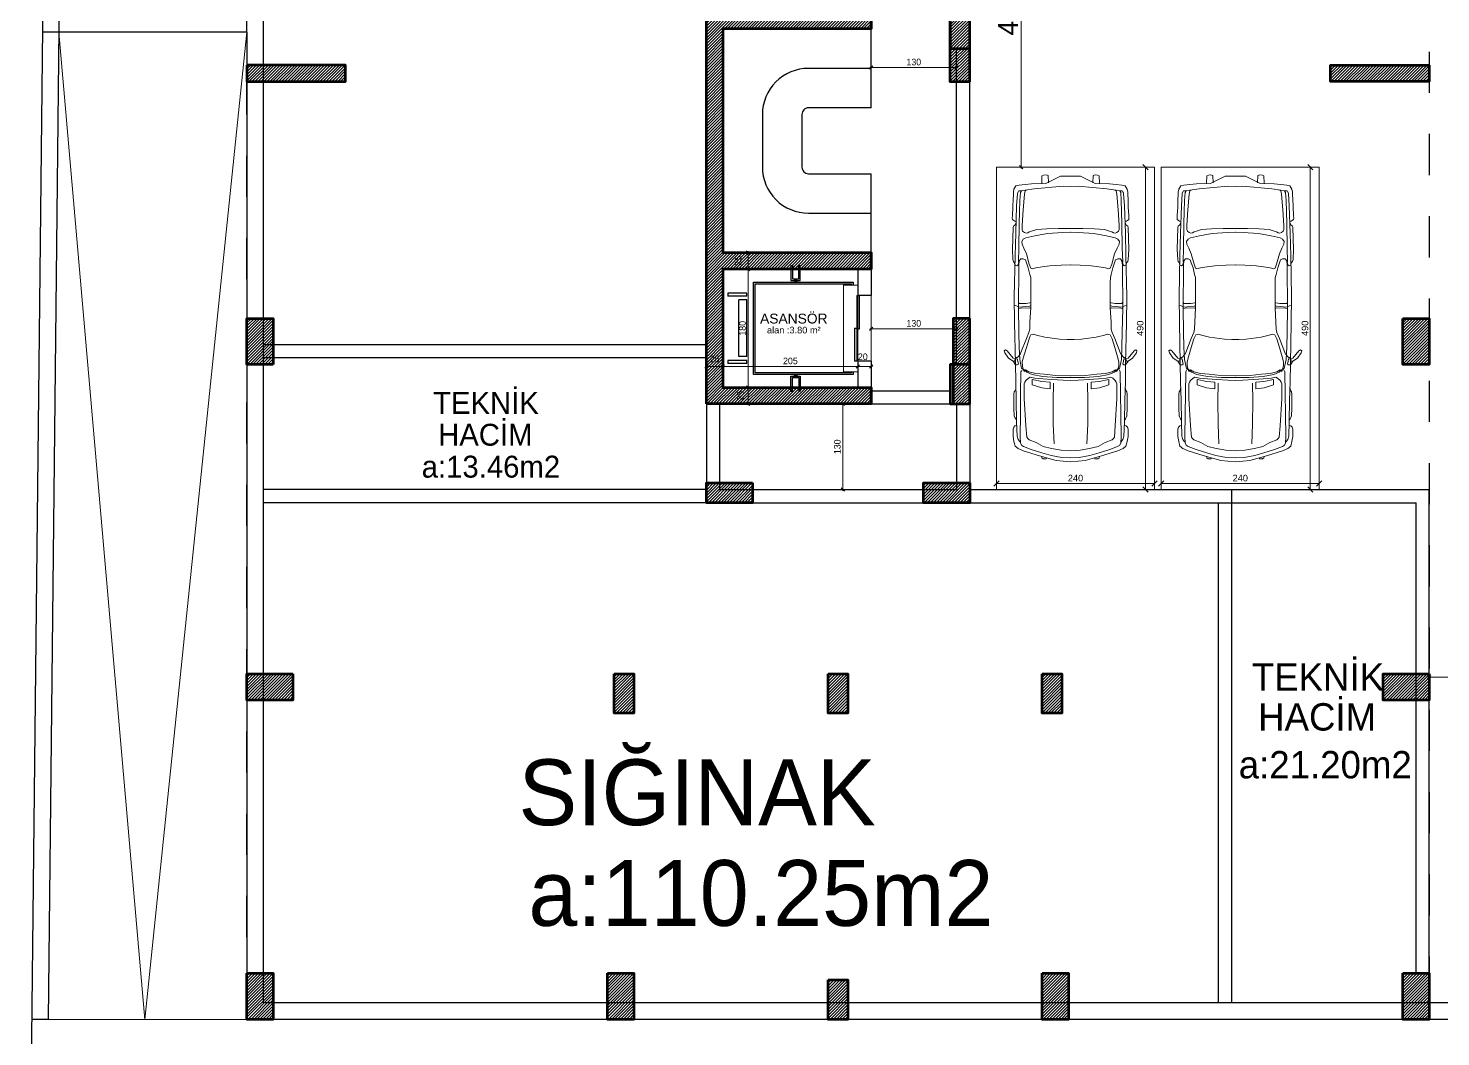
# Model space of a CAD drawing. Header units: centimetres. Extents: x 562865 to 1310255, y -148070 to 32737.
# Drawn here: x 639839 to 641984, y -26921 to -25388 of the extents above; entities that cross this region are included whole.
import ezdxf
from ezdxf.enums import TextEntityAlignment as Align

# ---------------------------------------------------------------- set-up
doc = ezdxf.new("R2010")
doc.units = ezdxf.units.CM
doc.header["$LTSCALE"] = 2.5
doc.linetypes.add('DASHED', pattern=[0.25, 0.125, -0.125])
doc.layers.get('0').update_dxf_attribs({"color": 86})
for name, color, linetype in [('alan', 7, 'Continuous'), ('MAKINA', 4, 'Continuous'), ('MERBAS', 231, 'Continuous'), ('MIMARI', 3, 'Continuous'), ('Oda', 7, 'Continuous'), ('TARAMA KOLON', 252, 'Continuous')]:
    doc.layers.add(name, color=color, linetype=linetype)
for name, color, linetype, lineweight in [('ARABA TEFRIS', 205, 'Continuous', 0), ('DUVAR', 4, 'Continuous', 30), ('duvar-kesim', 7, 'Continuous', 0), ('GÖRÜNÜŞLER', 96, 'Continuous', 25), ('ince', 30, 'Continuous', 15), ('iç ölçü', 106, 'Continuous', 18), ('kolon', 1, 'Continuous', 53), ('TEFRIS', 33, 'Continuous', 0), ('Z_YOL_ADI', 7, 'Continuous', 0)]:
    doc.layers.add(name, color=color, linetype=linetype, lineweight=lineweight)
doc.styles.add('10', font='', dxfattribs={"height": 10})
doc.styles.add('MAHALADI', font='arial.ttf')
doc.styles.add('PINAR', font='comic.ttf')
doc.styles.get('10').set_extended_font_data('Arial')
doc.dimstyles.new('DISOLCU', dxfattribs={"dimscale": 0, "dimtxt": 15, "dimasz": 8, "dimexe": 1.8, "dimexo": 0.625, "dimgap": 3, "dimtad": 1, "dimdec": 0, "dimrnd": 0.5, "dimzin": 0, "dimdsep": 46, "dimtxsty": '10', "dimblk": 'OBLIQUE', "dimcen": 0.9, "dimclrd": 256, "dimclre": 256, "dimclrt": 7, "dimadec": 0, "dimazin": 0, "dimtfac": 1, "dimtdec": 0, "dimtofl": 0, "dimtmove": 2, "dimatfit": 0, "dimfxl": 10, "dimfxlon": 1, "dimtolj": 1, "dimtzin": 0, "dimarcsym": 0})
doc.dimstyles.new('TEMİZ ÖLÇÜ', dxfattribs={"dimtxt": 10, "dimasz": 5, "dimexe": 1.8, "dimexo": 0.625, "dimgap": 3, "dimtad": 1, "dimdec": 0, "dimrnd": 0.5, "dimzin": 1, "dimdsep": 46, "dimtxsty": 'PINAR', "dimblk": 'OBLIQUE', "dimcen": 0.9, "dimdle": 2, "dimclrd": 256, "dimclre": 256, "dimclrt": 7, "dimadec": 0, "dimazin": 0, "dimtfac": 1, "dimtdec": 0, "dimtofl": 0, "dimtmove": 2, "dimatfit": 2, "dimfxl": 10, "dimfxlon": 1, "dimlwd": -1, "dimlwe": -1, "dimarcsym": 0})

# ---------------------------------------------------------------- blocks, each defined once
blk = doc.blocks.new('_Oblique')
at = {"color": 0, "linetype": 'ByBlock', "lineweight": -2}
blk.add_line((-0.5, -0.5), (0.5, 0.5), dxfattribs=at)
blk = doc.blocks.new('*D2700')
at = {"layer": 'Defpoints', "color": 0}
for p in [(641099, -25902.4), (641099, -25916.2), (641119, -25899.8)]:
    blk.add_point(p, dxfattribs=at)
at = {"layer": 'iç ölçü'}
for p, q in [((641121, -25902.4), (641097, -25902.4)), ((641099, -25912.4), (641099, -25900.6)), ((641119, -25900.5), (641119, -25904.2))]:
    blk.add_line(p, q, dxfattribs=at)
at = {"layer": 'iç ölçü', "linetype": 'ByBlock', "xscale": 5, "yscale": 5, "zscale": 5, "rotation": 180}
blk.add_blockref('_Oblique', (641099, -25902.4), dxfattribs=at)
at = {"layer": 'iç ölçü', "linetype": 'ByBlock', "xscale": 5, "yscale": 5, "zscale": 5}
blk.add_blockref('_Oblique', (641119, -25902.4), dxfattribs=at)
at = {"layer": 'iç ölçü', "color": 7, "insert": (641106.5, -25887.7), "char_height": 10, "attachment_point": 5, "style": 'PINAR'}
blk.add_mtext('20', dxfattribs=at)
blk = doc.blocks.new('*D2701')
at = {"layer": 'Defpoints', "color": 0}
for p in [(640894, -25878), (640894, -25902.4), (641099, -25916.2)]:
    blk.add_point(p, dxfattribs=at)
at = {"layer": 'iç ölçü'}
for p, q in [((640894, -25892.4), (640894, -25904.2)), ((641101, -25902.4), (640892, -25902.4)), ((641099, -25912.4), (641099, -25900.6))]:
    blk.add_line(p, q, dxfattribs=at)
at = {"layer": 'iç ölçü', "linetype": 'ByBlock', "xscale": 5, "yscale": 5, "zscale": 5, "rotation": 180}
blk.add_blockref('_Oblique', (640894, -25902.4), dxfattribs=at)
at = {"layer": 'iç ölçü', "linetype": 'ByBlock', "xscale": 5, "yscale": 5, "zscale": 5}
blk.add_blockref('_Oblique', (641099, -25902.4), dxfattribs=at)
at = {"layer": 'iç ölçü', "color": 7, "insert": (640996.5, -25894), "char_height": 10, "attachment_point": 5, "style": 'PINAR'}
blk.add_mtext('205', dxfattribs=at)
blk = doc.blocks.new('*D2702')
at = {"layer": 'Defpoints', "color": 0}
for p in [(640894, -25878), (640869, -25900), (640869, -25902.4)]:
    blk.add_point(p, dxfattribs=at)
at = {"layer": 'iç ölçü'}
for p, q in [((640894, -25892.4), (640894, -25904.2)), ((640896, -25902.4), (640867, -25902.4)), ((640869, -25900.6), (640869, -25904.2))]:
    blk.add_line(p, q, dxfattribs=at)
at = {"layer": 'iç ölçü', "linetype": 'ByBlock', "xscale": 5, "yscale": 5, "zscale": 5, "rotation": 180}
blk.add_blockref('_Oblique', (640869, -25902.4), dxfattribs=at)
at = {"layer": 'iç ölçü', "linetype": 'ByBlock', "xscale": 5, "yscale": 5, "zscale": 5}
blk.add_blockref('_Oblique', (640894, -25902.4), dxfattribs=at)
at = {"layer": 'iç ölçü', "color": 7, "insert": (640881.5, -25891), "char_height": 10, "attachment_point": 5, "style": 'PINAR'}
blk.add_mtext('25', dxfattribs=at)
blk = doc.blocks.new('*D2703')
at = {"layer": 'Defpoints', "color": 0}
for p in [(640925.5, -25934.4), (640932.3, -25934.4), (640925.5, -25959.4)]:
    blk.add_point(p, dxfattribs=at)
at = {"layer": 'iç ölçü'}
for p, q in [((640926.2, -25934.4), (640934.1, -25934.4)), ((640932.3, -25961.4), (640932.3, -25932.4)), ((640926.2, -25959.4), (640934.1, -25959.4))]:
    blk.add_line(p, q, dxfattribs=at)
at = {"layer": 'iç ölçü', "linetype": 'ByBlock', "xscale": 5, "yscale": 5, "zscale": 5}
for p, rotation in [((640932.3, -25934.4), 90), ((640932.3, -25959.4), 270)]:
    blk.add_blockref('_Oblique', p, dxfattribs=dict(at, rotation=rotation))
at = {"layer": 'iç ölçü', "color": 7, "insert": (640920.4, -25946.9), "char_height": 10, "attachment_point": 5, "rotation": 90, "style": 'PINAR'}
blk.add_mtext('25', dxfattribs=at)
blk = doc.blocks.new('*D2704')
at = {"layer": 'Defpoints', "color": 0}
for p in [(640928.1, -25754.4), (640932.3, -25754.4), (640925.5, -25934.4)]:
    blk.add_point(p, dxfattribs=at)
at = {"layer": 'iç ölçü'}
for p, q in [((640928.7, -25754.4), (640934.1, -25754.4)), ((640932.3, -25936.4), (640932.3, -25752.4)), ((640926.2, -25934.4), (640934.1, -25934.4))]:
    blk.add_line(p, q, dxfattribs=at)
at = {"layer": 'iç ölçü', "linetype": 'ByBlock', "xscale": 5, "yscale": 5, "zscale": 5}
for p, rotation in [((640932.3, -25754.4), 90), ((640932.3, -25934.4), 270)]:
    blk.add_blockref('_Oblique', p, dxfattribs=dict(at, rotation=rotation))
at = {"layer": 'iç ölçü', "color": 7, "insert": (640923.8, -25844.4), "char_height": 10, "attachment_point": 5, "rotation": 90, "style": 'PINAR'}
blk.add_mtext('180', dxfattribs=at)
blk = doc.blocks.new('*D2705')
at = {"layer": 'Defpoints', "color": 0}
for p in [(640928.1, -25729.4), (640932.3, -25729.4), (640928.1, -25754.4)]:
    blk.add_point(p, dxfattribs=at)
at = {"layer": 'iç ölçü'}
for p, q in [((640928.7, -25729.4), (640934.1, -25729.4)), ((640932.3, -25756.4), (640932.3, -25727.4)), ((640928.7, -25754.4), (640934.1, -25754.4))]:
    blk.add_line(p, q, dxfattribs=at)
at = {"layer": 'iç ölçü', "linetype": 'ByBlock', "xscale": 5, "yscale": 5, "zscale": 5}
for p, rotation in [((640932.3, -25729.4), 90), ((640932.3, -25754.4), 270)]:
    blk.add_blockref('_Oblique', p, dxfattribs=dict(at, rotation=rotation))
at = {"layer": 'iç ölçü', "color": 7, "insert": (640917.2, -25741.9), "char_height": 10, "attachment_point": 5, "rotation": 90, "style": 'PINAR'}
blk.add_mtext('25', dxfattribs=at)
blk = doc.blocks.new('*D2706')
at = {"layer": 'Defpoints', "color": 0}
for p in [(641119, -25844.4), (641249, -25844.4), (641249, -25845.3)]:
    blk.add_point(p, dxfattribs=at)
at = {"layer": 'iç ölçü'}
for p, q in [((641117, -25845.3), (641251, -25845.3)), ((641119, -25845), (641119, -25847.1)), ((641249, -25845), (641249, -25847.1))]:
    blk.add_line(p, q, dxfattribs=at)
at = {"layer": 'iç ölçü', "linetype": 'ByBlock', "xscale": 5, "yscale": 5, "zscale": 5, "rotation": 180}
blk.add_blockref('_Oblique', (641119, -25845.3), dxfattribs=at)
at = {"layer": 'iç ölçü', "linetype": 'ByBlock', "xscale": 5, "yscale": 5, "zscale": 5}
blk.add_blockref('_Oblique', (641249, -25845.3), dxfattribs=at)
at = {"layer": 'iç ölçü', "color": 7, "insert": (641184, -25836.9), "char_height": 10, "attachment_point": 5, "style": 'PINAR'}
blk.add_mtext('130', dxfattribs=at)
blk = doc.blocks.new('*D2707')
at = {"layer": 'Defpoints', "color": 0}
for p in [(641046.1, -25959.4), (641046.1, -26089.4), (641076.2, -26089.4)]:
    blk.add_point(p, dxfattribs=at)
at = {"layer": 'iç ölçü'}
for p, q in [((641071.2, -25959.4), (641078, -25959.4)), ((641076.2, -25957.4), (641076.2, -26091.4)), ((641071.2, -26089.4), (641078, -26089.4))]:
    blk.add_line(p, q, dxfattribs=at)
at = {"layer": 'iç ölçü', "linetype": 'ByBlock', "xscale": 5, "yscale": 5, "zscale": 5}
for p, rotation in [((641076.2, -25959.4), 90), ((641076.2, -26089.4), 270)]:
    blk.add_blockref('_Oblique', p, dxfattribs=dict(at, rotation=rotation))
at = {"layer": 'iç ölçü', "color": 7, "insert": (641067.8, -26024.4), "char_height": 10, "attachment_point": 5, "rotation": 90, "style": 'PINAR'}
blk.add_mtext('130', dxfattribs=at)
blk = doc.blocks.new('*D2709')
at = {"layer": 'Defpoints', "color": 0}
for p in [(641119, -25433.6), (641249, -25433.6), (641119, -25448.2)]:
    blk.add_point(p, dxfattribs=at)
at = {"layer": 'iç ölçü'}
for p, q in [((641119, -25443.2), (641119, -25450)), ((641249, -25443.2), (641249, -25450)), ((641251, -25448.2), (641117, -25448.2))]:
    blk.add_line(p, q, dxfattribs=at)
at = {"layer": 'iç ölçü', "linetype": 'ByBlock', "xscale": 5, "yscale": 5, "zscale": 5, "rotation": 180}
blk.add_blockref('_Oblique', (641119, -25448.2), dxfattribs=at)
at = {"layer": 'iç ölçü', "linetype": 'ByBlock', "xscale": 5, "yscale": 5, "zscale": 5}
blk.add_blockref('_Oblique', (641249, -25448.2), dxfattribs=at)
at = {"layer": 'iç ölçü', "color": 7, "insert": (641184, -25439.8), "char_height": 10, "attachment_point": 5, "style": 'PINAR'}
blk.add_mtext('130', dxfattribs=at)
blk = doc.blocks.new('*D3097')
at = {"layer": 'Defpoints', "color": 0}
for p in [(643110, -26374.6), (641967, -26420.6), (643110, -26439)]:
    blk.add_point(p, dxfattribs=at)
at = {"layer": 'iç ölçü'}
for p, q in [((641965, -26374.6), (643112, -26374.6)), ((641967, -26384.6), (641967, -26372.8)), ((643110, -26384.6), (643110, -26372.8))]:
    blk.add_line(p, q, dxfattribs=at)
at = {"layer": 'iç ölçü', "linetype": 'ByBlock', "xscale": 5, "yscale": 5, "zscale": 5, "rotation": 180}
blk.add_blockref('_Oblique', (641967, -26374.6), dxfattribs=at)
at = {"layer": 'iç ölçü', "linetype": 'ByBlock', "xscale": 5, "yscale": 5, "zscale": 5}
blk.add_blockref('_Oblique', (643110, -26374.6), dxfattribs=at)
at = {"layer": 'iç ölçü', "color": 7, "insert": (642618.7, -26355.3), "char_height": 30, "attachment_point": 5, "style": 'PINAR'}
blk.add_mtext('1143', dxfattribs=at)
blk = doc.blocks.new('SB')
at = {"layer": 'TARAMA KOLON'}
h = blk.add_hatch(dxfattribs=at)
h.set_pattern_fill('ANSI31', color=256, angle=7e-15)
h.paths.add_polyline_path([(655327.3, -25829.4), (655302.3, -25829.4), (655302.3, -25959.4), (655327.3, -25959.4)])
h.paths.add_polyline_path([(655437.3, -24424.1), (655477.3, -24424.1), (655477.3, -24494.1), (655437.3, -24494.1)])
h.paths.add_polyline_path([(655327.3, -25359.4), (655297.3, -25359.4), (655297.3, -25469.4), (655327.3, -25469.4)])
h.paths.add_polyline_path([(655327.3, -26079.4), (655327.3, -26109.4), (655257.3, -26109.4), (655257.3, -26079.4)])
h.paths.add_polyline_path([(654229.3, -24849.4), (654229.3, -24889.4), (654299.3, -24889.4), (654299.3, -24849.4)])
h.paths.add_polyline_path([(654269.3, -25899.4), (654229.3, -25899.4), (654229.3, -25829.4), (654269.3, -25829.4)])
h.paths.add_polyline_path([(654229.3, -25444.4), (654229.3, -25469.4), (654379.3, -25469.4), (654379.3, -25444.4)])
h.paths.add_polyline_path([(655112.3, -26369.4), (655142.3, -26369.4), (655142.3, -26429.4), (655112.3, -26429.4)])
h.paths.add_polyline_path([(654997.3, -26079.4), (654997.3, -26109.4), (654927.3, -26109.4), (654927.3, -26079.4)])
h.paths.add_polyline_path([(655437.3, -24889.4), (655467.3, -24889.4), (655467.3, -24829.4), (655437.3, -24829.4)])
h.paths.add_polyline_path([(655112.3, -26834.6), (655142.3, -26834.6), (655142.3, -26894.6), (655112.3, -26894.6)])
h.paths.add_polyline_path([(654787.3, -26369.4), (654817.3, -26369.4), (654817.3, -26429.4), (654787.3, -26429.4)])
h.paths.add_polyline_path([(655437.3, -26824.6), (655477.3, -26824.6), (655477.3, -26894.6), (655437.3, -26894.6)])
h.paths.add_polyline_path([(654299.3, -26369.4), (654299.3, -26409.4), (654229.3, -26409.4), (654229.3, -26369.4)])
h.paths.add_polyline_path([(654777.3, -26824.6), (654817.3, -26824.6), (654817.3, -26894.6), (654777.3, -26894.6)])
h.paths.add_polyline_path([(655437.3, -26369.4), (655467.3, -26369.4), (655467.3, -26429.4), (655437.3, -26429.4)])
h.paths.add_polyline_path([(655985.4, -25829.4), (656025.4, -25829.4), (656025.4, -25899.4), (655985.4, -25899.4)])
h.paths.add_polyline_path([(654927.3, -25959.4), (654927.3, -25359.4), (655177.3, -25359.4), (655177.3, -25389.4), (654952.3, -25389.4), (654952.3, -25729.4), (655177.3, -25729.4), (655177.3, -25754.4), (654952.3, -25754.4), (654952.3, -25934.4), (655177.3, -25934.4), (655177.3, -25959.4)])
h.paths.add_polyline_path([(654777.3, -24424.1), (654817.3, -24424.1), (654817.3, -24494.1), (654777.3, -24494.1)])
h.paths.add_polyline_path([(655985.4, -26824.6), (656025.4, -26824.6), (656025.4, -26894.6), (655985.4, -26894.6)])
h.paths.add_polyline_path([(654229.3, -24424.1), (654269.3, -24424.1), (654269.3, -24494.1), (654229.3, -24494.1)])
h.paths.add_polyline_path([(655107.3, -24424.1), (655147.3, -24424.1), (655147.3, -24494.1), (655107.3, -24494.1)])
h.paths.add_polyline_path([(655985.4, -24424.1), (656025.4, -24424.1), (656025.4, -24494.1), (655985.4, -24494.1)])
h.paths.add_polyline_path([(656025.4, -24849.4), (656025.4, -24889.4), (655955.4, -24889.4), (655955.4, -24849.4)])
h.paths.add_polyline_path([(654817.3, -24889.4), (654787.3, -24889.4), (654787.3, -24829.4), (654817.3, -24829.4)])
h.paths.add_polyline_path([(655114.8, -24849.4), (655139.8, -24849.4), (655139.8, -24999.4), (655114.8, -24999.4)])
h.paths.add_polyline_path([(656025.4, -26369.4), (656025.4, -26409.4), (655955.4, -26409.4), (655955.4, -26369.4)])
h.paths.add_polyline_path([(654229.3, -26824.6), (654269.3, -26824.6), (654269.3, -26894.6), (654229.3, -26894.6)])
h.paths.add_polyline_path([(656025.4, -25444.4), (656025.4, -25469.4), (655875.4, -25469.4), (655875.4, -25444.4)])
at = {"layer": 'kolon'}
for points in [[(654927.3, -25959.4), (654927.3, -25359.4), (655177.3, -25359.4), (655177.3, -25389.4), (654952.3, -25389.4), (654952.3, -25729.4), (655177.3, -25729.4), (655177.3, -25754.4), (654952.3, -25754.4), (654952.3, -25934.4), (655177.3, -25934.4), (655177.3, -25959.4)], [(655327.3, -25359.4), (655297.3, -25359.4), (655297.3, -25469.4), (655327.3, -25469.4)], [(654229.3, -25444.4), (654229.3, -25469.4), (654379.3, -25469.4), (654379.3, -25444.4)], [(656025.4, -25444.4), (656025.4, -25469.4), (655875.4, -25469.4), (655875.4, -25444.4)], [(654269.3, -25899.4), (654229.3, -25899.4), (654229.3, -25829.4), (654269.3, -25829.4)], [(655327.3, -25829.4), (655302.3, -25829.4), (655302.3, -25959.4), (655327.3, -25959.4)], [(655985.4, -25829.4), (656025.4, -25829.4), (656025.4, -25899.4), (655985.4, -25899.4)], [(654997.3, -26079.4), (654997.3, -26109.4), (654927.3, -26109.4), (654927.3, -26079.4)], [(655327.3, -26079.4), (655327.3, -26109.4), (655257.3, -26109.4), (655257.3, -26079.4)], [(654299.3, -26369.4), (654299.3, -26409.4), (654229.3, -26409.4), (654229.3, -26369.4)], [(654787.3, -26369.4), (654817.3, -26369.4), (654817.3, -26429.4), (654787.3, -26429.4)], [(655112.3, -26369.4), (655142.3, -26369.4), (655142.3, -26429.4), (655112.3, -26429.4)], [(655437.3, -26369.4), (655467.3, -26369.4), (655467.3, -26429.4), (655437.3, -26429.4)], [(656025.4, -26369.4), (656025.4, -26409.4), (655955.4, -26409.4), (655955.4, -26369.4)], [(654229.3, -26824.6), (654269.3, -26824.6), (654269.3, -26894.6), (654229.3, -26894.6)], [(654777.3, -26824.6), (654817.3, -26824.6), (654817.3, -26894.6), (654777.3, -26894.6)], [(655112.3, -26834.6), (655142.3, -26834.6), (655142.3, -26894.6), (655112.3, -26894.6)], [(655437.3, -26824.6), (655477.3, -26824.6), (655477.3, -26894.6), (655437.3, -26894.6)], [(655985.4, -26824.6), (656025.4, -26824.6), (656025.4, -26894.6), (655985.4, -26894.6)]]:
    blk.add_lwpolyline(points, close=True, dxfattribs=at)
blk = doc.blocks.new('Car-P-2')
for p, q in [((158.5, 197.5), (153.8, 190.5)), ((166.2, 203.2), (158.5, 197.5)), ((158.5, 190.5), (169.4, 199.6)), ((169.6, 204), (166.2, 203.2)), ((169.4, 199.6), (170.9, 202.2)), ((170.9, 202.2), (169.6, 204)), ((9.8, 150.4), (17.5, 175)), ((17.5, 175), (20.9, 183)), ((19.4, 162.8), (24.3, 174.7)), ((20.9, 183), (24.8, 187.4)), ((24.3, 174.7), (26.3, 177.8)), ((24.8, 187.4), (31.5, 189.2)), ((26.3, 177.8), (29.7, 179.4)), ((29.7, 179.4), (38.5, 179.9)), ((32.6, 181.2), (31.3, 180.2)), ((31.5, 189.2), (39.3, 190.5)), ((34.6, 182.8), (32.6, 181.2)), ((39.6, 184.3), (34.6, 182.8)), ((38.5, 179.9), (74.2, 179.4)), ((39.3, 190.5), (50.6, 190.5)), ((61.8, 185.1), (39.6, 184.3)), ((50.6, 190.5), (53.7, 189.5)), ((53.7, 189.5), (55.3, 187.7)), ((55.3, 187.7), (56.1, 185.4)), ((55.3, 171.1), (97.2, 173.7)), ((94.4, 185.6), (61.8, 185.1)), ((66.2, 186.4), (64.6, 185.4)), ((68.3, 187.7), (66.2, 186.4)), ((70.8, 188.7), (68.3, 187.7)), ((82.5, 189.2), (70.8, 188.7)), ((74.2, 179.4), (103.4, 179.1)), ((95.4, 189.2), (82.5, 189.2)), ((122.4, 186.4), (94.4, 185.6)), ((103.4, 189.2), (95.4, 189.2)), ((97.2, 173.7), (119.5, 173.7)), ((107.1, 188.7), (103.4, 189.2)), ((103.4, 179.1), (137.7, 178.6)), ((110.2, 186.4), (107.1, 188.7)), ((112.8, 186.4), (110.2, 186.4)), ((119.5, 173.7), (121.8, 172.7)), ((121.8, 172.7), (124.4, 171.1)), ((150.4, 186.9), (122.4, 186.4)), ((136.9, 169.8), (141.5, 174.7)), ((137.7, 178.6), (139.3, 177.8)), ((138.3, 173.7), (143.2, 175.5)), ((140.5, 171.4), (138.3, 173.7)), ((139.3, 177.8), (139.6, 176.8)), ((141.1, 176.8), (143.2, 175.5)), ((141.5, 174.7), (142.7, 177.6)), ((142.7, 177.6), (156.1, 180.4)), ((143.2, 175.5), (146.6, 176.3)), ((146.6, 176.3), (152, 176.5)), ((148.4, 186.9), (148.1, 184.1)), ((148.1, 184.1), (149.1, 182.5)), ((153.8, 190.5), (148.4, 186.9)), ((149.1, 182.5), (153.6, 183.5)), ((212.1, 188.2), (150.4, 186.9)), ((152, 176.5), (156.9, 175.5)), ((153.6, 188.2), (153.8, 190.5)), ((155.1, 187.4), (153.6, 188.2)), ((153.6, 183.5), (157.2, 184.1)), ((157.2, 187.9), (155.1, 187.4)), ((156.1, 180.4), (175.1, 181.2)), ((156.9, 175.5), (174.3, 170.3)), ((157.2, 187.9), (158.5, 190.5)), ((157.2, 184.1), (157.2, 187.9)), ((159.3, 184.3), (159.5, 186.6)), ((160.8, 182.5), (159.3, 184.3)), ((163.7, 180.4), (160.8, 182.5)), ((164.2, 179.4), (163.7, 180.4)), ((167, 178.6), (164.2, 179.4)), ((188.3, 170.3), (167, 178.6)), ((175.1, 181.2), (197.8, 181.7)), ((197.8, 181.7), (233.7, 182.5)), ((251.9, 188.7), (212.1, 188.2)), ((233.7, 182.5), (243, 182.5)), ((233.7, 181.7), (234.2, 179.4)), ((234.2, 179.4), (234.8, 165.9)), ((236.6, 183), (235.8, 181.7)), ((235.8, 181.7), (237.3, 165.7)), ((238.9, 188.2), (236.6, 183)), ((243, 182), (241.2, 181.2)), ((241.2, 181.2), (241.2, 170.8)), ((243, 182.5), (288.6, 182)), ((314, 187.4), (251.9, 188.7)), ((288.6, 182), (299.8, 182)), ((298.7, 184.8), (299.3, 186.9)), ((300.3, 183), (298.7, 184.8)), ((299.8, 182), (306, 181.2)), ((303.7, 188.7), (300.3, 187.4)), ((302.6, 182.5), (300.3, 183)), ((306, 181.2), (302.6, 182.5)), ((305.2, 190), (303.7, 188.7)), ((304.7, 182.5), (326.2, 181.7)), ((308.1, 190.8), (305.2, 190)), ((306, 181.2), (309.1, 178.9)), ((309.4, 175), (307.6, 171.6)), ((323.6, 191.6), (308.1, 190.8)), ((309.1, 178.9), (309.4, 175)), ((348.2, 186.4), (314, 187.4)), ((317.1, 170.1), (325.3, 174)), ((356.7, 190.5), (323.6, 191.6)), ((325.3, 174), (331.6, 176.8)), ((363.2, 181.2), (326.2, 181.7)), ((331.6, 176.8), (335.5, 177.3)), ((335.5, 177.3), (339.4, 175)), ((339.4, 175), (341.2, 171.1)), ((389.9, 185.1), (348.2, 186.4)), ((348.2, 170.8), (349.2, 173.4)), ((349.2, 173.4), (351.5, 176)), ((351.5, 176), (354.1, 176.8)), ((354.1, 176.8), (359.8, 176.8)), ((359.1, 190), (356.7, 190.5)), ((360.9, 187.4), (359.1, 190)), ((359.8, 176.8), (383.9, 175.2)), ((363.5, 186.4), (360.9, 187.4)), ((380.6, 180.7), (363.2, 181.2)), ((366.3, 187.9), (365.8, 186.6)), ((367.4, 189.5), (366.3, 187.9)), ((369.2, 191.6), (367.4, 189.5)), ((371.2, 191.8), (369.2, 191.6)), ((375.1, 191.6), (371.2, 191.8)), ((387.7, 190.8), (375.1, 191.6)), ((397.8, 180.2), (380.6, 180.7)), ((383.9, 175.2), (407.3, 173.4)), ((401.1, 190.5), (387.7, 190.8)), ((408.8, 183.8), (389.9, 185.1)), ((410.1, 179.4), (397.8, 180.2)), ((405.7, 190), (401.1, 190.5)), ((410.4, 190), (405.7, 190)), ((407.3, 173.4), (412.4, 172.4)), ((408.8, 183.8), (412.4, 181.7)), ((411.2, 183), (408.8, 183.8)), ((412.7, 177.8), (410.1, 179.4)), ((415, 189.2), (410.4, 190)), ((412.4, 181.7), (412.7, 179.1)), ((412.4, 172.4), (413.5, 170.8)), ((413.7, 172.4), (412.7, 179.1)), ((415.6, 158.4), (413.7, 172.4)), ((420, 186.1), (415, 189.2)), ((421.3, 181.2), (420, 186.1)), ((422.3, 172.4), (421.3, 181.2)), ((423.1, 162.3), (422.3, 172.4)), ((3, 125.2), (9.8, 150.4)), ((14.7, 146.7), (19.4, 162.8)), ((24.3, 144.9), (30.2, 155.5)), ((30.2, 155.5), (34.1, 166.2)), ((34.1, 166.2), (36.2, 168.2)), ((36.2, 168.2), (38.5, 169.8)), ((38.5, 169.8), (55.3, 171.1)), ((117.9, 161.3), (113, 147)), ((126, 161.3), (117.9, 161.3)), ((122.9, 146.7), (126, 161.3)), ((124.4, 171.1), (127.8, 167.2)), ((128.1, 157.4), (126.8, 145.4)), ((127.8, 167.2), (129.6, 164.6)), ((129.6, 164.6), (128.1, 157.4)), ((130.4, 145.7), (133.5, 161.5)), ((133.5, 161.5), (136.9, 169.8)), ((133.8, 143.1), (135, 156.1)), ((135, 156.1), (137.4, 166.4)), ((137.4, 166.4), (140.5, 171.4)), ((174.3, 170.3), (187.8, 166.2)), ((187.8, 166.2), (190.6, 164.9)), ((197.1, 166.4), (188.3, 170.3)), ((193.4, 154.8), (190.3, 142.3)), ((190.6, 164.9), (194, 163.3)), ((195, 159.4), (193.4, 154.8)), ((194, 163.3), (195, 159.4)), ((202.5, 165.1), (197.1, 166.4)), ((213.1, 164.9), (202.5, 165.1)), ((234.8, 163.6), (213.1, 164.9)), ((234.5, 164.9), (234.2, 164.1)), ((234.8, 165.9), (234.5, 164.9)), ((259.1, 163.6), (234.8, 163.6)), ((237.3, 165.7), (238.6, 163.8)), ((241.2, 170.8), (242.3, 164.9)), ((242.3, 164.9), (243, 163.6)), ((273.1, 163.6), (259.1, 163.6)), ((280.9, 163.8), (273.1, 163.6)), ((285.5, 165.1), (280.9, 163.8)), ((295.4, 167.5), (285.5, 165.1)), ((294.3, 161.5), (294.9, 163.6)), ((295.4, 156.1), (294.3, 161.5)), ((294.9, 163.6), (301.1, 165.9)), ((303.2, 170.1), (295.4, 167.5)), ((297.2, 146.2), (295.4, 156.1)), ((301.1, 165.9), (317.1, 170.1)), ((307.6, 171.6), (303.2, 170.1)), ((341.2, 171.1), (344.3, 157.6)), ((344.3, 157.6), (347.9, 138.4)), ((348.7, 168.2), (348.2, 170.8)), ((350.3, 165.9), (348.7, 168.2)), ((351.5, 162.3), (350.3, 165.9)), ((353.6, 154.5), (351.5, 162.3)), ((354.7, 139.5), (353.6, 154.5)), ((419.7, 114.6), (415.6, 158.4)), ((423.6, 140.8), (423.1, 162.3)), ((5.1, 144.7), (6.7, 146.7)), ((5.1, 142.8), (5.1, 144.7)), ((5.1, 140.3), (5.1, 142.8)), ((6.7, 139.5), (5.1, 140.3)), ((6.7, 146.7), (8.7, 147)), ((7.2, 116.4), (10.3, 132.7)), ((10.3, 132.7), (14.7, 146.7)), ((18.6, 117.7), (20.9, 132.2)), ((20.9, 132.2), (24.3, 144.9)), ((58.1, 129.4), (28.2, 128.1)), ((93.3, 129.6), (58.1, 129.4)), ((120.5, 129.1), (93.3, 129.6)), ((113, 147), (111.5, 134.3)), ((111.5, 134.3), (121.6, 134.3)), ((121.6, 134.3), (122.9, 146.7)), ((125.7, 131.4), (124.7, 114.6)), ((126.8, 145.4), (125.7, 131.4)), ((128.8, 124.2), (130.4, 145.7)), ((132.2, 125.7), (133.8, 143.1)), ((190.3, 142.3), (187.2, 119.8)), ((298.7, 134.6), (297.2, 146.2)), ((299.5, 117.7), (298.7, 134.6)), ((347.9, 138.4), (349.2, 115.1)), ((355.4, 121.6), (354.7, 139.5)), ((434.7, 118.5), (423.6, 140.8)), ((424.4, 147), (435.2, 146.7)), ((436, 137.4), (424.6, 136.9)), ((435.2, 146.7), (436.3, 144.1)), ((436.8, 140.5), (436, 137.4)), ((436.3, 144.1), (436.8, 140.5)), ((1, 103.2), (1.7, 114.6)), ((1.7, 114.6), (3, 125.2)), ((6.7, 103.2), (7.2, 116.4)), ((17.5, 103.7), (18.6, 117.7)), ((124.7, 114.6), (124.4, 103.2)), ((128.8, 102.9), (128.8, 124.2)), ((131.4, 102.9), (132.2, 125.7)), ((187.2, 119.8), (186.7, 108.6)), ((186.7, 108.6), (186.7, 102.9)), ((300.3, 102.9), (299.5, 117.7)), ((349.2, 115.1), (349.7, 102.9)), ((355.4, 102.9), (355.4, 121.6)), ((419.2, 103.2), (419.7, 114.6)), ((435, 102.9), (434.7, 118.5)), ((1, 103.2), (1.7, 91.8)), ((1.7, 91.8), (3, 81.2)), ((6.7, 103.2), (7.2, 90)), ((7.2, 90), (10.3, 73.7)), ((17.5, 103.7), (18.6, 88.7)), ((18.6, 88.7), (20.9, 74.2)), ((124.7, 91.8), (124.4, 103.2)), ((125.7, 74.9), (124.7, 91.8)), ((128.8, 103.5), (128.8, 82.2)), ((131.4, 103.5), (132.2, 80.6)), ((186.7, 97.8), (186.7, 103.5)), ((187.2, 86.6), (186.7, 97.8)), ((190.3, 64.1), (187.2, 86.6)), ((299.5, 88.7), (298.7, 71.8)), ((300.3, 103.5), (299.5, 88.7)), ((347.9, 67.9), (349.2, 91.3)), ((349.2, 91.3), (349.7, 103.5)), ((355.4, 103.5), (355.4, 84.8)), ((419.7, 91.8), (415.6, 48)), ((419.2, 103.2), (419.7, 91.8)), ((434.7, 87.9), (423.6, 65.6)), ((435, 103.5), (434.7, 87.9)), ((3, 81.2), (9.8, 56)), ((6.7, 66.9), (5.1, 66.1)), ((5.1, 66.1), (5.1, 63.5)), ((10.3, 73.7), (14.7, 59.7)), ((20.9, 74.2), (24.3, 61.5)), ((58.1, 77), (28.2, 78.3)), ((93.3, 76.8), (58.1, 77)), ((120.5, 77.3), (93.3, 76.8)), ((111.5, 72.1), (121.6, 72.1)), ((113, 59.4), (111.5, 72.1)), ((121.6, 72.1), (122.9, 59.7)), ((126.8, 61), (125.7, 74.9)), ((128.8, 82.2), (130.4, 60.7)), ((132.2, 80.6), (133.8, 63.3)), ((298.7, 71.8), (297.2, 60.2)), ((344.3, 48.8), (347.9, 67.9)), ((354.7, 66.9), (353.6, 51.9)), ((355.4, 84.8), (354.7, 66.9)), ((423.6, 65.6), (423.1, 44.1)), ((436, 69), (424.6, 69.5)), ((436.8, 65.9), (436, 69)), ((436.3, 62.2), (436.8, 65.9)), ((5.1, 63.5), (5.1, 61.7)), ((5.1, 61.7), (6.7, 59.7)), ((6.7, 59.7), (8.7, 59.4)), ((9.8, 56), (17.5, 31.4)), ((14.7, 59.7), (19.4, 43.6)), ((19.4, 43.6), (24.3, 31.7)), ((24.3, 61.5), (30.2, 50.8)), ((30.2, 50.8), (34.1, 40.2)), ((117.9, 45.1), (113, 59.4)), ((126, 45.1), (117.9, 45.1)), ((122.9, 59.7), (126, 45.1)), ((128.1, 49), (126.8, 61)), ((129.6, 41.8), (128.1, 49)), ((130.4, 60.7), (133.5, 44.9)), ((133.5, 44.9), (136.9, 36.6)), ((133.8, 63.3), (135, 50.3)), ((135, 50.3), (137.4, 40)), ((193.4, 51.6), (190.3, 64.1)), ((190.6, 41.5), (194, 43.1)), ((195, 47), (193.4, 51.6)), ((194, 43.1), (195, 47)), ((295.4, 50.3), (294.3, 44.9)), ((294.3, 44.9), (294.9, 42.8)), ((297.2, 60.2), (295.4, 50.3)), ((341.2, 35.3), (344.3, 48.8)), ((351.5, 44.1), (350.3, 40.5)), ((353.6, 51.9), (351.5, 44.1)), ((415.6, 48), (413.7, 34)), ((423.1, 44.1), (422.3, 34)), ((424.4, 59.4), (435.2, 59.7)), ((435.2, 59.7), (436.3, 62.2)), ((17.5, 31.4), (20.9, 23.4)), ((20.9, 23.4), (24.8, 19)), ((24.3, 31.7), (26.3, 28.6)), ((26.3, 28.6), (29.7, 27)), ((29.7, 27), (38.5, 26.5)), ((32.6, 25.2), (31.3, 26.2)), ((34.6, 23.6), (32.6, 25.2)), ((34.1, 40.2), (36.2, 38.1)), ((39.6, 22.1), (34.6, 23.6)), ((36.2, 38.1), (38.5, 36.6)), ((38.5, 36.6), (55.3, 35.3)), ((38.5, 26.5), (74.2, 27)), ((61.8, 21.3), (39.6, 22.1)), ((55.3, 35.3), (97.2, 32.7)), ((74.2, 27), (103.4, 27.3)), ((97.2, 32.7), (119.5, 32.7)), ((103.4, 27.3), (137.7, 27.8)), ((119.5, 32.7), (121.8, 33.7)), ((121.8, 33.7), (124.4, 35.3)), ((124.4, 35.3), (127.8, 39.2)), ((127.8, 39.2), (129.6, 41.8)), ((136.9, 36.6), (141.5, 31.7)), ((137.4, 40), (140.5, 35)), ((137.7, 27.8), (139.3, 28.6)), ((140.5, 35), (138.3, 32.7)), ((138.3, 32.7), (143.2, 30.9)), ((139.3, 28.6), (139.6, 29.6)), ((141.1, 29.6), (143.2, 30.9)), ((141.5, 31.7), (142.7, 28.8)), ((142.7, 28.8), (156.1, 26)), ((143.2, 30.9), (146.6, 30.1)), ((146.6, 30.1), (152, 29.9)), ((148.1, 22.3), (149.1, 23.9)), ((148.4, 19.5), (148.1, 22.3)), ((149.1, 23.9), (153.6, 22.9)), ((152, 29.9), (156.9, 30.9)), ((153.6, 22.9), (157.2, 22.3)), ((156.1, 26), (175.1, 25.2)), ((156.9, 30.9), (174.3, 36.1)), ((157.2, 22.3), (157.2, 18.4)), ((160.8, 23.9), (159.3, 22.1)), ((159.3, 22.1), (159.5, 19.7)), ((163.7, 26), (160.8, 23.9)), ((164.2, 27), (163.7, 26)), ((167, 27.8), (164.2, 27)), ((188.3, 36.1), (167, 27.8)), ((174.3, 36.1), (187.8, 40.2)), ((175.1, 25.2), (197.8, 24.7)), ((187.8, 40.2), (190.6, 41.5)), ((197.1, 40), (188.3, 36.1)), ((202.5, 41.3), (197.1, 40)), ((197.8, 24.7), (233.7, 23.9)), ((213.1, 41.5), (202.5, 41.3)), ((234.8, 42.8), (213.1, 41.5)), ((233.7, 24.7), (234.2, 27)), ((233.7, 23.9), (243, 23.9)), ((234.5, 41.5), (234.2, 42.3)), ((234.2, 27), (234.8, 40.5)), ((234.8, 40.5), (234.5, 41.5)), ((259.1, 42.8), (234.8, 42.8)), ((235.8, 24.7), (237.3, 40.7)), ((236.6, 23.4), (235.8, 24.7)), ((238.9, 18.2), (236.6, 23.4)), ((237.3, 40.7), (238.6, 42.6)), ((241.2, 35.6), (242.3, 41.5)), ((241.2, 25.2), (241.2, 35.6)), ((243, 24.4), (241.2, 25.2)), ((242.3, 41.5), (243, 42.8)), ((243, 23.9), (288.6, 24.4)), ((273.1, 42.8), (259.1, 42.8)), ((280.9, 42.6), (273.1, 42.8)), ((285.5, 41.3), (280.9, 42.6)), ((295.4, 38.9), (285.5, 41.3)), ((288.6, 24.4), (299.8, 24.4)), ((294.9, 42.8), (301.1, 40.5)), ((303.2, 36.3), (295.4, 38.9)), ((300.3, 23.4), (298.7, 21.6)), ((298.7, 21.6), (299.3, 19.5)), ((299.8, 24.4), (306, 25.2)), ((302.6, 23.9), (300.3, 23.4)), ((301.1, 40.5), (317.1, 36.3)), ((306, 25.2), (302.6, 23.9)), ((307.6, 34.8), (303.2, 36.3)), ((304.7, 23.9), (326.2, 24.7)), ((306, 25.2), (309.1, 27.5)), ((309.4, 31.4), (307.6, 34.8)), ((309.1, 27.5), (309.4, 31.4)), ((317.1, 36.3), (325.3, 32.4)), ((325.3, 32.4), (331.6, 29.6)), ((363.2, 25.2), (326.2, 24.7)), ((331.6, 29.6), (335.5, 29.1)), ((335.5, 29.1), (339.4, 31.4)), ((339.4, 31.4), (341.2, 35.3)), ((348.7, 38.1), (348.2, 35.6)), ((348.2, 35.6), (349.2, 33)), ((350.3, 40.5), (348.7, 38.1)), ((349.2, 33), (351.5, 30.4)), ((351.5, 30.4), (354.1, 29.6)), ((354.1, 29.6), (359.8, 29.6)), ((359.8, 29.6), (383.9, 31.1)), ((380.6, 25.7), (363.2, 25.2)), ((397.8, 26.2), (380.6, 25.7)), ((383.9, 31.1), (407.3, 33)), ((408.8, 22.6), (389.9, 21.3)), ((410.1, 27), (397.8, 26.2)), ((407.3, 33), (412.4, 34)), ((408.8, 22.6), (412.4, 24.7)), ((411.2, 23.4), (408.8, 22.6)), ((412.7, 28.6), (410.1, 27)), ((412.4, 34), (413.5, 35.6)), ((412.4, 24.7), (412.7, 27.3)), ((413.7, 34), (412.7, 27.3)), ((421.3, 25.2), (420, 20.3)), ((422.3, 34), (421.3, 25.2)), ((24.8, 19), (31.5, 17.2)), ((31.5, 17.2), (39.3, 15.9)), ((39.3, 15.9), (50.6, 15.9)), ((50.6, 15.9), (53.7, 16.9)), ((53.7, 16.9), (55.3, 18.7)), ((55.3, 18.7), (56.1, 21)), ((94.4, 20.8), (61.8, 21.3)), ((66.2, 20), (64.6, 21)), ((68.3, 18.7), (66.2, 20)), ((70.8, 17.7), (68.3, 18.7)), ((82.5, 17.2), (70.8, 17.7)), ((95.4, 17.2), (82.5, 17.2)), ((122.4, 20), (94.4, 20.8)), ((103.4, 17.2), (95.4, 17.2)), ((107.1, 17.7), (103.4, 17.2)), ((110.2, 20), (107.1, 17.7)), ((112.8, 20), (110.2, 20)), ((150.4, 19.5), (122.4, 20)), ((153.8, 15.9), (148.4, 19.5)), ((212.1, 18.2), (150.4, 19.5)), ((155.1, 19), (153.6, 18.2)), ((153.6, 18.2), (153.8, 15.9)), ((158.5, 8.9), (153.8, 15.9)), ((157.2, 18.4), (155.1, 19)), ((157.2, 18.4), (158.5, 15.9)), ((158.5, 15.9), (169.4, 6.8)), ((166.2, 3.2), (158.5, 8.9)), ((169.6, 2.4), (166.2, 3.2)), ((169.4, 6.8), (170.9, 4.2)), ((170.9, 4.2), (169.6, 2.4)), ((251.9, 17.7), (212.1, 18.2)), ((314, 19), (251.9, 17.7)), ((303.7, 17.7), (300.3, 19)), ((305.2, 16.4), (303.7, 17.7)), ((308.1, 15.6), (305.2, 16.4)), ((323.6, 14.8), (308.1, 15.6)), ((348.2, 20), (314, 19)), ((356.7, 15.9), (323.6, 14.8)), ((389.9, 21.3), (348.2, 20)), ((359.1, 16.4), (356.7, 15.9)), ((360.9, 19), (359.1, 16.4)), ((363.5, 20), (360.9, 19)), ((366.3, 18.4), (365.8, 19.7)), ((367.4, 16.9), (366.3, 18.4)), ((369.2, 14.8), (367.4, 16.9)), ((371.2, 14.6), (369.2, 14.8)), ((375.1, 14.8), (371.2, 14.6)), ((387.7, 15.6), (375.1, 14.8)), ((401.1, 15.9), (387.7, 15.6)), ((405.7, 16.4), (401.1, 15.9)), ((410.4, 16.4), (405.7, 16.4)), ((415, 17.2), (410.4, 16.4)), ((420, 20.3), (415, 17.2))]:
    blk.add_line(p, q)
blk = doc.blocks.new('*D3048')
at = {"layer": 'Defpoints', "color": 0}
for p in [(244, 494), (230.4, 4), (244, 4)]:
    blk.add_point(p, dxfattribs=at)
at = {"layer": 'TEFRIS', "lineweight": -2}
for p, q in [((240.4, 494), (228.6, 494)), ((230.4, 494), (230.4, 4)), ((240.4, 4), (228.6, 4))]:
    blk.add_line(p, q, dxfattribs=at)
at = {"layer": 'TEFRIS', "linetype": 'ByBlock', "lineweight": -2, "xscale": 8, "yscale": 8, "zscale": 8}
for p, rotation in [((230.4, 494), 90), ((230.4, 4), 270)]:
    blk.add_blockref('_Oblique', p, dxfattribs=dict(at, rotation=rotation))
at = {"layer": 'TEFRIS', "color": 7, "insert": (222.3, 249), "char_height": 10, "attachment_point": 5, "rotation": 90, "style": '10'}
blk.add_mtext('\\A1;490', dxfattribs=at)
blk = doc.blocks.new('*D3049')
at = {"layer": 'Defpoints', "color": 0}
for p in [(4, 11.4), (244, 13.2), (244, 11.4)]:
    blk.add_point(p, dxfattribs=at)
at = {"layer": 'TEFRIS', "lineweight": -2}
for p, q in [((4, 12), (4, 15)), ((4, 13.2), (244, 13.2)), ((244, 12), (244, 15))]:
    blk.add_line(p, q, dxfattribs=at)
at = {"layer": 'TEFRIS', "linetype": 'ByBlock', "lineweight": -2, "xscale": 8, "yscale": 8, "zscale": 8, "rotation": 180}
blk.add_blockref('_Oblique', (4, 13.2), dxfattribs=at)
at = {"layer": 'TEFRIS', "linetype": 'ByBlock', "lineweight": -2, "xscale": 8, "yscale": 8, "zscale": 8}
blk.add_blockref('_Oblique', (244, 13.2), dxfattribs=at)
at = {"layer": 'TEFRIS', "color": 7, "insert": (124, 21.3), "char_height": 10, "attachment_point": 5, "style": '10'}
blk.add_mtext('\\A1;240', dxfattribs=at)
blk = doc.blocks.new('*D3409')
at = {"layer": 'Defpoints', "color": 0}
for p in [(641361.6, -25132.3), (641346.9, -25599.4), (641361.6, -25599.4)]:
    blk.add_point(p, dxfattribs=at)
at = {"layer": 'iç ölçü'}
for p, q in [((641356.9, -25132.3), (641345.1, -25132.3)), ((641346.9, -25130.3), (641346.9, -25601.4)), ((641356.9, -25599.4), (641345.1, -25599.4))]:
    blk.add_line(p, q, dxfattribs=at)
at = {"layer": 'iç ölçü', "linetype": 'ByBlock', "xscale": 5, "yscale": 5, "zscale": 5}
for p, rotation in [((641346.9, -25132.3), 90), ((641346.9, -25599.4), 270)]:
    blk.add_blockref('_Oblique', p, dxfattribs=dict(at, rotation=rotation))
at = {"layer": 'iç ölçü', "color": 7, "insert": (641327.3, -25365.9), "char_height": 30, "attachment_point": 5, "rotation": 90, "style": 'PINAR'}
blk.add_mtext('467', dxfattribs=at)
blk = doc.blocks.new('A$C18BE6784')
at = {"layer": 'TEFRIS'}
blk.add_lwpolyline([(244, 494), (244, 4), (4, 4), (4, 494)], close=True, dxfattribs=at)
at = {"layer": 'TEFRIS', "rotation": 89.99972930206081}
blk.add_blockref('Car-P-2', (219.7, 45.3), dxfattribs=at)
at = {"layer": 'TEFRIS'}
dim = blk.add_linear_dim(base=(230.4, 4), p1=(244, 494), p2=(244, 4), angle=90, dimstyle='DISOLCU', override={"dimscale": 1, "dimarcsym": 1}, dxfattribs=at)
dim.commit()
dim.dimension.update_dxf_attribs({"geometry": '*D3048', "text_midpoint": (222.3, 249)})
dim = blk.add_linear_dim(base=(244, 13.2), p1=(4, 11.4), p2=(244, 11.4), dimstyle='DISOLCU', override={"dimscale": 1, "dimarcsym": 1}, dxfattribs=at)
dim.commit()
dim.dimension.update_dxf_attribs({"geometry": '*D3049', "text_midpoint": (124, 21.3)})

msp = doc.modelspace()

# ---------------------------------------------------------------- linework, layer by layer
at = {"color": 4, "ltscale": 0.1}
for p, q in [((641097.6, -25794.4), (641101.1, -25794.4)), ((641097.6, -25794.4), (641097.6, -25845.8)), ((641101.1, -25794.4), (641101.1, -25845.8)), ((641093.7, -25844.4), (641097.3, -25844.4)), ((641093.7, -25844.4), (641093.7, -25894.4)), ((641097.3, -25844.4), (641097.3, -25894.4)), ((641101.1, -25845.8), (641097.6, -25845.8)), ((641097.3, -25894.4), (641093.7, -25894.4))]:
    msp.add_line(p, q, dxfattribs=at)
at = {"layer": 'DUVAR'}
for p, q in [((639874.4, -24097.2), (639838.8, -27395.6)), ((639899.2, -24119.6), (639869.2, -26894.6)), ((640195.9, -25369.6), (640195.9, -26869.6)), ((640170.9, -25394.6), (639860.4, -25394.6)), ((640170.9, -25394.6), (640170.9, -26894.6)), ((641249, -25899.4), (641249, -25419.4)), ((641269, -25899.4), (641269, -25419.4)), ((641099, -25754.4), (641099, -25794.4)), ((641119, -25754.4), (641119, -25794.4)), ((641119, -25794.4), (641099, -25794.4)), ((640869, -25869.4), (640195.9, -25869.4)), ((640869, -25889.4), (640195.9, -25889.4)), ((641119, -25894.4), (641099, -25894.4)), ((641099, -25894.4), (641099, -25934.4)), ((641119, -25894.4), (641119, -25934.4)), ((641119, -25939.4), (641239, -25939.4)), ((640869, -25959.4), (640869, -26109.4)), ((640889, -25959.4), (640889, -26089.4)), ((641119, -25959.4), (641239, -25959.4)), ((641249, -25959.4), (641249, -26089.4)), ((641269, -25959.4), (641269, -26109.4)), ((640869, -26089.4), (640195.9, -26089.4)), ((640889, -26089.4), (641249, -26089.4)), ((641269, -26089.4), (641967, -26089.4)), ((641667, -26869.6), (641667, -26089.4)), ((641967, -26824.6), (641967, -26089.4)), ((640869, -26109.4), (640195.9, -26109.4)), ((640869, -26109.4), (641269, -26109.4)), ((641269, -26109.4), (641947, -26109.4)), ((641647, -26869.6), (641647, -26109.4)), ((641947, -26824.6), (641947, -26109.4)), ((645185.4, -26869.6), (640195.9, -26869.6)), ((639869.2, -26894.6), (639844.2, -26894.6)), ((645209.5, -26894.6), (640170.9, -26894.6))]:
    msp.add_line(p, q, dxfattribs=at)
at = {"layer": 'duvar-kesim'}
for p, q in [((641099, -25794.4), (641099, -25894.4)), ((641119, -25794.4), (641119, -25894.4))]:
    msp.add_line(p, q, dxfattribs=at)
at = {"layer": 'GÖRÜNÜŞLER', "color": 251, "linetype": 'DASHED', "ltscale": 200}
msp.add_lwpolyline([(640170.9, -24424.1), (641967, -24424.1), (641967, -26894.6), (640170.9, -26894.6)], close=True, dxfattribs=at)
at = {"layer": 'ince', "ltscale": 0.1}
for p, q in [((641077.3, -25779), (641077.3, -25910.6)), ((641099, -25779), (641077.3, -25779)), ((641099, -25806.8), (641099, -25794.4)), ((641099, -25894.4), (641099, -25910.6)), ((641099, -25910.6), (641077.3, -25910.6))]:
    msp.add_line(p, q, dxfattribs=at)
at = {"layer": 'iç ölçü'}
msp.add_lwpolyline([(639885.4, -25394.6), (640016, -26894.6), (640170.9, -25394.6)], close=True, dxfattribs=at)
msp.add_lwpolyline([(639869.2, -26894.6), (640170.9, -26894.6)], dxfattribs=at)
at = {"layer": 'kolon'}
for points in [[(640869, -25959.4), (640869, -25359.4), (641119, -25359.4), (641119, -25389.4), (640894, -25389.4), (640894, -25729.4), (641119, -25729.4), (641119, -25754.4), (640894, -25754.4), (640894, -25934.4), (641119, -25934.4), (641119, -25959.4)], [(641269, -25359.4), (641239, -25359.4), (641239, -25419.4), (641269, -25419.4)], [(641269, -25899.4), (641239, -25899.4), (641239, -25959.4), (641269, -25959.4)], [(640170.9, -26824.6), (640210.9, -26824.6), (640210.9, -26894.6), (640170.9, -26894.6)], [(641927, -26824.6), (641967, -26824.6), (641967, -26894.6), (641927, -26894.6)]]:
    msp.add_lwpolyline(points, close=True, dxfattribs=at)
msp.add_lwpolyline([(641119, -25959.4), (640869, -25959.4)], dxfattribs=at)
at = {"layer": 'MAKINA', "ltscale": 0.1}
for p, q in [((640901.5, -25893.3), (640901.5, -25898)), ((640930.2, -25898), (640930.2, -25893.3))]:
    msp.add_line(p, q, dxfattribs=at)
at = {"layer": 'MERBAS'}
for p, q in [((641119, -25389.4), (640894, -25389.4)), ((640894, -25389.4), (640894, -25729.4)), ((641119, -25509.4), (641119, -25389.4)), ((641119, -25729.4), (641119, -25609.4)), ((640894, -25729.4), (641119, -25729.4))]:
    msp.add_line(p, q, dxfattribs=at)
for points in [[(641119, -25449.4), (641024, -25449.4, 0.414214), (640954, -25519.4), (640954, -25599.4, 0.414214), (641024, -25669.4), (641119, -25669.4)], [(641119, -25509.4), (641024, -25509.4, 0.414214), (641014, -25519.4), (641014, -25599.4, 0.414214), (641024, -25609.4), (641119, -25609.4)]]:
    msp.add_lwpolyline(points, format="xyb", dxfattribs=at)
at = {"layer": 'MIMARI', "ltscale": 0.1}
for p, q in [((640997.4, -25748.9), (640999.7, -25748.9)), ((640997.4, -25748.9), (640997.4, -25771.7)), ((640999.7, -25748.9), (640999.7, -25769.4)), ((641009.1, -25748.9), (641011.4, -25748.9)), ((641009.1, -25769.4), (641009.1, -25748.9)), ((641011.4, -25771.7), (641011.4, -25748.9)), ((640997.4, -25771.7), (641011.4, -25771.7)), ((640999.7, -25769.4), (641009.1, -25769.4)), ((640930.2, -25790.8), (640901.5, -25790.8)), ((640901.5, -25790.8), (640901.5, -25795.5)), ((640930.2, -25790.8), (640901.5, -25790.8)), ((640901.5, -25790.8), (640901.5, -25795.5)), ((640930.2, -25795.5), (640901.5, -25795.5)), ((640930.2, -25795.5), (640901.5, -25795.5)), ((640930.2, -25801.3), (640918.4, -25801.3)), ((640918.4, -25887.4), (640918.4, -25801.3)), ((640930.2, -25795.5), (640930.2, -25790.8)), ((640930.2, -25887.4), (640930.2, -25801.3)), ((640930.2, -25893.3), (640901.5, -25893.3)), ((640930.2, -25887.4), (640918.4, -25887.4)), ((640930.2, -25898), (640901.5, -25898)), ((640997.4, -25917.1), (641011.4, -25917.1)), ((640997.4, -25939.9), (640997.4, -25917.1)), ((641011.4, -25917.1), (641011.4, -25939.9)), ((640997.4, -25939.9), (640999.7, -25939.9)), ((640999.7, -25919.4), (641009.1, -25919.4)), ((640999.7, -25939.9), (640999.7, -25919.4)), ((641009.1, -25919.4), (641009.1, -25939.9)), ((641009.1, -25939.9), (641011.4, -25939.9))]:
    msp.add_line(p, q, dxfattribs=at)
for points in [[(640999.7, -25754.4), (641009.1, -25754.4)], [(640952.5, -25914.4), (640940.5, -25914.4), (640940.5, -25774.3), (641091.9, -25774.3), (641091.9, -25779)], [(640952.5, -25912.1), (640942.9, -25912.1), (640942.9, -25776.7), (641089.5, -25776.7), (641089.5, -25779)], [(641091.9, -25910.6), (641091.9, -25914.4), (640952.5, -25914.4)], [(641089.5, -25910.6), (641089.5, -25912.1), (640952.5, -25912.1)], [(640999.7, -25934.4), (641009.1, -25934.4)]]:
    msp.add_lwpolyline(points, dxfattribs=at)
for points in [[(641002, -25771.7), (641002, -25772.9), (641007, -25772.9), (641007, -25771.7)], [(641003.4, -25772.9), (641004.4, -25774.3), (641004.4, -25774.3), (641005.3, -25772.9)], [(641002, -25917.1), (641002, -25915.9), (641007, -25915.9), (641007, -25917.1)], [(641003.4, -25915.9), (641004.4, -25914.4), (641004.4, -25914.4), (641005.3, -25915.9)]]:
    msp.add_lwpolyline(points, close=True, dxfattribs=at)
for points in [[(641002, -25771.7), (641002, -25772.9), (641007, -25771.7), (641007, -25772.9)], [(641005.3, -25772.9), (641004.4, -25774.3), (641003.4, -25772.9), (641004.4, -25774.4)], [(641002, -25917.1), (641002, -25915.9), (641007, -25917.1), (641007, -25915.9)], [(641005.3, -25915.9), (641004.4, -25914.4), (641003.4, -25915.9), (641004.4, -25914.4)]]:
    msp.add_solid(points, dxfattribs=at)

# ---------------------------------------------------------------- block references
at = {"layer": 'ARABA TEFRIS', "rotation": 359.9999999999999}
for p in [(641305.6, -26093.4), (641555.9, -26093.4)]:
    msp.add_blockref('A$C18BE6784', p, dxfattribs=at)
at = {"layer": 'TARAMA KOLON'}
msp.add_blockref('SB', (-14058.4, 0), dxfattribs=at)

# ---------------------------------------------------------------- texts
at = {"layer": 'alan', "style": 'MAHALADI'}
msp.add_text('alan :3.80 m²', height=10, dxfattribs=at).set_placement((641001.7, -25852.1), align=Align.CENTER)
at = {"layer": 'Oda', "style": 'MAHALADI'}
msp.add_text('ASANSÖR', height=15, dxfattribs=at).set_placement((641001.7, -25837.1), align=Align.CENTER)
at = {"layer": 'Z_YOL_ADI', "style": 'PINAR'}
for s, height, p in [('TEKNİK', 33.28, (640453.7, -25974.5)), ('HACİM', 33.28, (640461.4, -26022.8)), ('TEKNİK', 41.6, (641697.4, -26395.3)), ('HACİM', 41.6, (641707, -26455.7)), ('SIĞINAK', 100, (640583.5, -26599.5))]:
    msp.add_text(s, height=height, dxfattribs=at).set_placement(p)
for s, height, p in [('a:13.46m2', 33.28, (640541.6, -26071.3)), ('a:21.20m2', 41.6, (641809, -26528.4)), ('a:110.25m2', 100, (640951.7, -26752.5))]:
    msp.add_text(s, height=height, dxfattribs=at).set_placement(p, align=Align.CENTER)

# ---------------------------------------------------------------- dimensions: what is measured, and where the dimension line sits
at = {"layer": 'iç ölçü'}
for base, p1, p2, angle, override, picture, middle in [((641346.9, -25599.4), (641361.6, -25132.3), (641361.6, -25599.4), 90, {"dimtxt": 30, "dimtxsty": 'PINAR'}, '*D3409', (641327.3, -25365.9)), ((641119, -25448.2), (641249, -25433.6), (641119, -25433.6), 0, {"dimfxl": 5, "dimarcsym": 1}, '*D2709', (641184, -25439.8)), ((640932.3, -25754.4), (640925.5, -25934.4), (640928.1, -25754.4), 90, {"dimtxsty": 'PINAR'}, '*D2704', (640923.8, -25844.4)), ((641249, -25845.3), (641119, -25844.4), (641249, -25844.4), 0, {"dimfxl": 5, "dimarcsym": 1}, '*D2706', (641184, -25836.9)), ((640894, -25902.4), (641099, -25916.2), (640894, -25878), 0, {"dimtxsty": 'PINAR'}, '*D2701', (640996.5, -25894)), ((641076.2, -26089.4), (641046.1, -25959.4), (641046.1, -26089.4), 90, {"dimfxl": 5, "dimarcsym": 1}, '*D2707', (641067.8, -26024.4))]:
    dim = msp.add_linear_dim(base=base, p1=p1, p2=p2, angle=angle, dimstyle='TEMİZ ÖLÇÜ', override=override, dxfattribs=at)
    dim.commit()
    dim.dimension.update_dxf_attribs({"geometry": picture, "text_midpoint": middle})
for base, p1, p2, angle, picture, middle in [((640932.3, -25729.4), (640928.1, -25754.4), (640928.1, -25729.4), 90, '*D2705', (640917.2, -25741.9)), ((640869, -25902.4), (640894, -25878), (640869, -25900), 0, '*D2702', (640881.5, -25891)), ((641099, -25902.4), (641119, -25899.8), (641099, -25916.2), 0, '*D2700', (641106.5, -25887.7)), ((640932.3, -25934.4), (640925.5, -25959.4), (640925.5, -25934.4), 90, '*D2703', (640920.4, -25946.9))]:
    dim = msp.add_linear_dim(base=base, p1=p1, p2=p2, angle=angle, dimstyle='TEMİZ ÖLÇÜ', override={"dimtxsty": 'PINAR'}, dxfattribs=at)
    dim.commit()
    dim.dimension.update_dxf_attribs({"geometry": picture, "text_midpoint": middle, "dimtype": 160})
dim = msp.add_linear_dim(base=(643110, -26374.6), p1=(641967, -26420.6), p2=(643110, -26439), dimstyle='TEMİZ ÖLÇÜ', override={"dimtxt": 30}, dxfattribs=at)
dim.commit()
dim.dimension.update_dxf_attribs({"geometry": '*D3097', "text_midpoint": (642618.7, -26355.3), "dimtype": 160})

doc.saveas('drawing.dxf')
